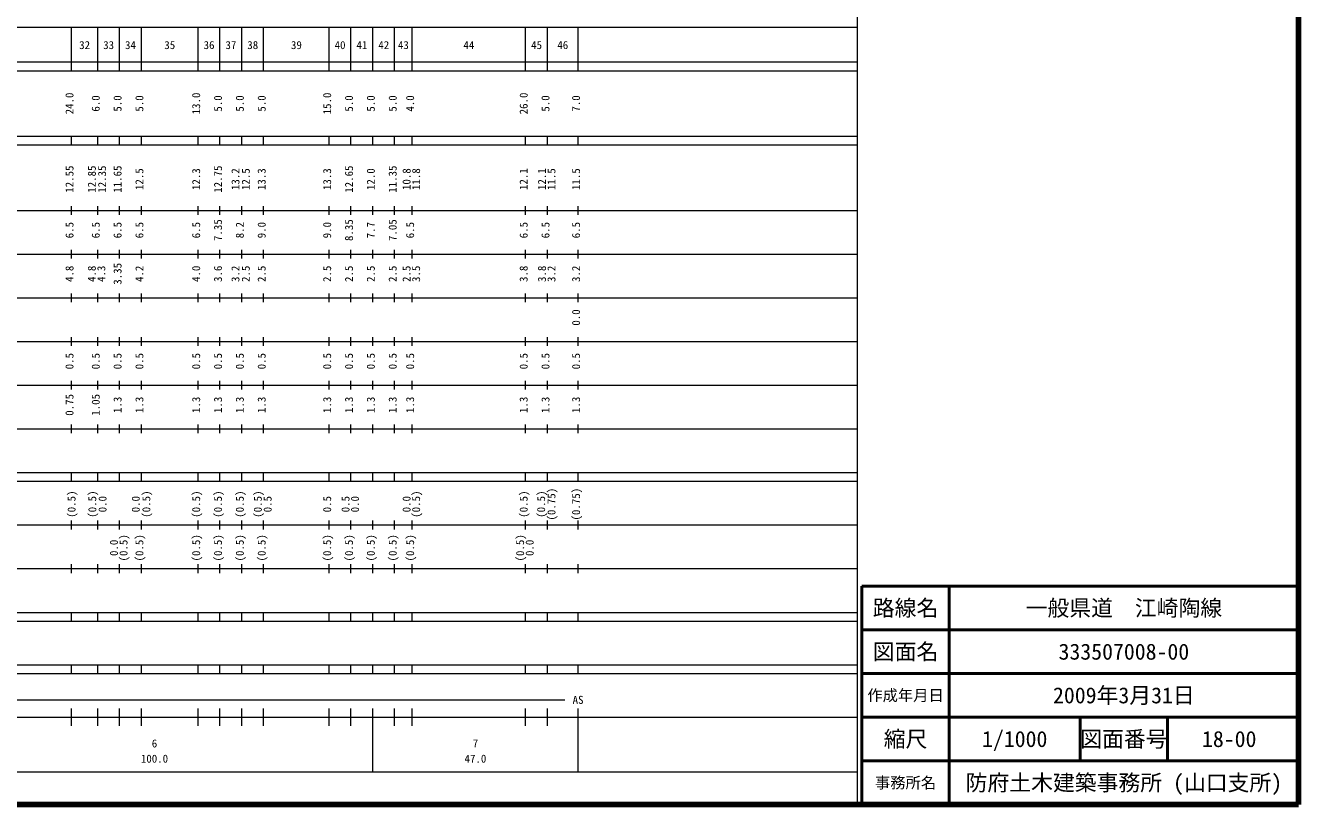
# Model space of a CAD drawing. Units: millimetres on the paper, enlarged 1000 times. Extents: x 40000 to 680000, y 20000 to 380000.
# Drawn here: x 388450 to 680000, y 20000 to 198357 of the extents above; entities that cross this region are included whole.
import ezdxf
from ezdxf.enums import TextEntityAlignment as Align

# ---------------------------------------------------------------- set-up
doc = ezdxf.new("R2010")
doc.units = ezdxf.units.MM
doc.header["$LTSCALE"] = 1000
for name, color, linetype, lineweight in [('M-TTL', 2, 'Continuous', 140), ('M-TTL-BAND', 7, 'Continuous', 13), ('M-TTL-FRAM', 2, 'Continuous', 50), ('M-TTL-LINE', 7, 'Continuous', 50)]:
    doc.layers.add(name, color=color, linetype=linetype, lineweight=lineweight)
doc.layers.add('M-TTL-TXT', color=7, linetype='Continuous')
doc.styles.add('ＭＳ ゴシック', font='')
doc.styles.get('ＭＳ ゴシック').set_extended_font_data('MS Gothic')

msp = doc.modelspace()

# ---------------------------------------------------------------- linework, layer by layer
at = {"layer": 'M-TTL'}
for p, q in [((680000, 20000), (680000, 380000)), ((40000, 20000), (680000, 20000))]:
    msp.add_line(p, q, dxfattribs=at)
at = {"layer": 'M-TTL-BAND'}
for p, q in [((579000, 20000), (579000, 370000)), ((68000, 198000), (579000, 198000)), ((399000, 188000), (399000, 198000)), ((405000, 188000), (405000, 198000)), ((410000, 188000), (410000, 198000)), ((415000, 188000), (415000, 198000)), ((428000, 188000), (428000, 198000)), ((433000, 188000), (433000, 198000)), ((438000, 188000), (438000, 198000)), ((443000, 188000), (443000, 198000)), ((458000, 188000), (458000, 198000)), ((463000, 188000), (463000, 198000)), ((468000, 188000), (468000, 198000)), ((473000, 188000), (473000, 198000)), ((477000, 188000), (477000, 198000)), ((503000, 188000), (503000, 198000)), ((508000, 188000), (508000, 198000)), ((515000, 188000), (515000, 198000)), ((40000, 190000), (579000, 190000)), ((40000, 188000), (579000, 188000)), ((40000, 173000), (579000, 173000)), ((399000, 171000), (399000, 173000)), ((405000, 171000), (405000, 173000)), ((410000, 171000), (410000, 173000)), ((415000, 171000), (415000, 173000)), ((428000, 171000), (428000, 173000)), ((433000, 171000), (433000, 173000)), ((438000, 171000), (438000, 173000)), ((443000, 171000), (443000, 173000)), ((458000, 171000), (458000, 173000)), ((463000, 171000), (463000, 173000)), ((468000, 171000), (468000, 173000)), ((473000, 171000), (473000, 173000)), ((477000, 171000), (477000, 173000)), ((503000, 171000), (503000, 173000)), ((508000, 171000), (508000, 173000)), ((515000, 171000), (515000, 173000)), ((40000, 171000), (579000, 171000)), ((40000, 156000), (579000, 156000)), ((399000, 155000), (399000, 157000)), ((405000, 155000), (405000, 157000)), ((410000, 155000), (410000, 157000)), ((415000, 155000), (415000, 157000)), ((428000, 155000), (428000, 157000)), ((433000, 155000), (433000, 157000)), ((438000, 155000), (438000, 157000)), ((443000, 155000), (443000, 157000)), ((458000, 155000), (458000, 157000)), ((463000, 155000), (463000, 157000)), ((468000, 155000), (468000, 157000)), ((473000, 155000), (473000, 157000)), ((477000, 155000), (477000, 157000)), ((503000, 155000), (503000, 157000)), ((508000, 155000), (508000, 157000)), ((515000, 155000), (515000, 157000)), ((46000, 146000), (579000, 146000)), ((399000, 145000), (399000, 147000)), ((405000, 145000), (405000, 147000)), ((410000, 145000), (410000, 147000)), ((415000, 145000), (415000, 147000)), ((428000, 145000), (428000, 147000)), ((433000, 145000), (433000, 147000)), ((438000, 145000), (438000, 147000)), ((443000, 145000), (443000, 147000)), ((458000, 145000), (458000, 147000)), ((463000, 145000), (463000, 147000)), ((468000, 145000), (468000, 147000)), ((473000, 145000), (473000, 147000)), ((477000, 145000), (477000, 147000)), ((503000, 145000), (503000, 147000)), ((508000, 145000), (508000, 147000)), ((515000, 145000), (515000, 147000)), ((52000, 136000), (579000, 136000)), ((399000, 135000), (399000, 137000)), ((405000, 135000), (405000, 137000)), ((410000, 135000), (410000, 137000)), ((415000, 135000), (415000, 137000)), ((428000, 135000), (428000, 137000)), ((433000, 135000), (433000, 137000)), ((438000, 135000), (438000, 137000)), ((443000, 135000), (443000, 137000)), ((458000, 135000), (458000, 137000)), ((463000, 135000), (463000, 137000)), ((468000, 135000), (468000, 137000)), ((473000, 135000), (473000, 137000)), ((477000, 135000), (477000, 137000)), ((503000, 135000), (503000, 137000)), ((508000, 135000), (508000, 137000)), ((515000, 135000), (515000, 137000)), ((46000, 126000), (579000, 126000)), ((399000, 125000), (399000, 127000)), ((405000, 125000), (405000, 127000)), ((410000, 125000), (410000, 127000)), ((415000, 125000), (415000, 127000)), ((428000, 125000), (428000, 127000)), ((433000, 125000), (433000, 127000)), ((438000, 125000), (438000, 127000)), ((443000, 125000), (443000, 127000)), ((458000, 125000), (458000, 127000)), ((463000, 125000), (463000, 127000)), ((468000, 125000), (468000, 127000)), ((473000, 125000), (473000, 127000)), ((477000, 125000), (477000, 127000)), ((503000, 125000), (503000, 127000)), ((508000, 125000), (508000, 127000)), ((515000, 125000), (515000, 127000)), ((399000, 115000), (399000, 117000)), ((405000, 115000), (405000, 117000)), ((410000, 115000), (410000, 117000)), ((415000, 115000), (415000, 117000)), ((428000, 115000), (428000, 117000)), ((433000, 115000), (433000, 117000)), ((438000, 115000), (438000, 117000)), ((443000, 115000), (443000, 117000)), ((458000, 115000), (458000, 117000)), ((463000, 115000), (463000, 117000)), ((468000, 115000), (468000, 117000)), ((473000, 115000), (473000, 117000)), ((477000, 115000), (477000, 117000)), ((503000, 115000), (503000, 117000)), ((508000, 115000), (508000, 117000)), ((515000, 115000), (515000, 117000)), ((52000, 116000), (579000, 116000)), ((46000, 106000), (579000, 106000)), ((399000, 105000), (399000, 107000)), ((405000, 105000), (405000, 107000)), ((410000, 105000), (410000, 107000)), ((415000, 105000), (415000, 107000)), ((428000, 105000), (428000, 107000)), ((433000, 105000), (433000, 107000)), ((438000, 105000), (438000, 107000)), ((443000, 105000), (443000, 107000)), ((458000, 105000), (458000, 107000)), ((463000, 105000), (463000, 107000)), ((468000, 105000), (468000, 107000)), ((473000, 105000), (473000, 107000)), ((477000, 105000), (477000, 107000)), ((503000, 105000), (503000, 107000)), ((508000, 105000), (508000, 107000)), ((515000, 105000), (515000, 107000)), ((40000, 96000), (579000, 96000)), ((40000, 94000), (579000, 94000)), ((399000, 94000), (399000, 96000)), ((405000, 94000), (405000, 96000)), ((410000, 94000), (410000, 96000)), ((415000, 94000), (415000, 96000)), ((428000, 94000), (428000, 96000)), ((433000, 94000), (433000, 96000)), ((438000, 94000), (438000, 96000)), ((443000, 94000), (443000, 96000)), ((458000, 94000), (458000, 96000)), ((463000, 94000), (463000, 96000)), ((468000, 94000), (468000, 96000)), ((473000, 94000), (473000, 96000)), ((477000, 94000), (477000, 96000)), ((503000, 94000), (503000, 96000)), ((508000, 94000), (508000, 96000)), ((515000, 94000), (515000, 96000)), ((399000, 83000), (399000, 85000)), ((405000, 83000), (405000, 85000)), ((410000, 83000), (410000, 85000)), ((415000, 83000), (415000, 85000)), ((428000, 83000), (428000, 85000)), ((433000, 83000), (433000, 85000)), ((438000, 83000), (438000, 85000)), ((443000, 83000), (443000, 85000)), ((458000, 83000), (458000, 85000)), ((463000, 83000), (463000, 85000)), ((468000, 83000), (468000, 85000)), ((473000, 83000), (473000, 85000)), ((477000, 83000), (477000, 85000)), ((503000, 83000), (503000, 85000)), ((508000, 83000), (508000, 85000)), ((515000, 83000), (515000, 85000)), ((49000, 84000), (579000, 84000)), ((40000, 74000), (579000, 74000)), ((399000, 73000), (399000, 75000)), ((405000, 73000), (405000, 75000)), ((410000, 73000), (410000, 75000)), ((415000, 73000), (415000, 75000)), ((428000, 73000), (428000, 75000)), ((433000, 73000), (433000, 75000)), ((438000, 73000), (438000, 75000)), ((443000, 73000), (443000, 75000)), ((458000, 73000), (458000, 75000)), ((463000, 73000), (463000, 75000)), ((468000, 73000), (468000, 75000)), ((473000, 73000), (473000, 75000)), ((477000, 73000), (477000, 75000)), ((503000, 73000), (503000, 75000)), ((508000, 73000), (508000, 75000)), ((515000, 73000), (515000, 75000)), ((40000, 64000), (579000, 64000)), ((40000, 62000), (579000, 62000)), ((399000, 62000), (399000, 64000)), ((405000, 62000), (405000, 64000)), ((410000, 62000), (410000, 64000)), ((415000, 62000), (415000, 64000)), ((428000, 62000), (428000, 64000)), ((433000, 62000), (433000, 64000)), ((438000, 62000), (438000, 64000)), ((443000, 62000), (443000, 64000)), ((458000, 62000), (458000, 64000)), ((463000, 62000), (463000, 64000)), ((468000, 62000), (468000, 64000)), ((473000, 62000), (473000, 64000)), ((477000, 62000), (477000, 64000)), ((503000, 62000), (503000, 64000)), ((508000, 62000), (508000, 64000)), ((515000, 62000), (515000, 64000)), ((40000, 52000), (579000, 52000)), ((40000, 50000), (579000, 50000)), ((399000, 50000), (399000, 52000)), ((405000, 50000), (405000, 52000)), ((410000, 50000), (410000, 52000)), ((415000, 50000), (415000, 52000)), ((428000, 50000), (428000, 52000)), ((433000, 50000), (433000, 52000)), ((438000, 50000), (438000, 52000)), ((443000, 50000), (443000, 52000)), ((458000, 50000), (458000, 52000)), ((463000, 50000), (463000, 52000)), ((468000, 50000), (468000, 52000)), ((473000, 50000), (473000, 52000)), ((477000, 50000), (477000, 52000)), ((503000, 50000), (503000, 52000)), ((508000, 50000), (508000, 52000)), ((515000, 50000), (515000, 52000)), ((71000, 44000), (512000, 44000)), ((399000, 38000), (399000, 42000)), ((405000, 38000), (405000, 42000)), ((410000, 38000), (410000, 42000)), ((415000, 38000), (415000, 42000)), ((428000, 38000), (428000, 42000)), ((433000, 38000), (433000, 42000)), ((438000, 38000), (438000, 42000)), ((443000, 38000), (443000, 42000)), ((458000, 38000), (458000, 42000)), ((463000, 38000), (463000, 42000)), ((468000, 27500), (468000, 42000)), ((473000, 38000), (473000, 42000)), ((477000, 38000), (477000, 42000)), ((503000, 38000), (503000, 42000)), ((508000, 38000), (508000, 42000)), ((515000, 27500), (515000, 42000)), ((40000, 40000), (579000, 40000)), ((68000, 27500), (579000, 27500))]:
    msp.add_line(p, q, dxfattribs=at)
at = {"layer": 'M-TTL-FRAM'}
for p, q in [((680000, 70000), (580000, 70000)), ((580000, 70000), (580000, 20000))]:
    msp.add_line(p, q, dxfattribs=at)
at = {"layer": 'M-TTL-LINE'}
for p, q in [((600000, 70000), (600000, 20000)), ((680000, 60000), (580000, 60000)), ((680000, 50000), (580000, 50000)), ((680000, 40000), (580000, 40000)), ((630000, 40000), (630000, 30000)), ((650000, 40000), (650000, 30000)), ((680000, 30000), (580000, 30000))]:
    msp.add_line(p, q, dxfattribs=at)

# ---------------------------------------------------------------- texts
at = {"layer": 'M-TTL-BAND', "style": 'ＭＳ ゴシック'}
for s, p in [('32', (402000, 192405)), ('33', (407500, 192405)), ('34', (412500, 192405)), ('35', (421500, 192405)), ('36', (430500, 192405)), ('37', (435500, 192405)), ('38', (440500, 192405)), ('39', (450500, 192405)), ('40', (460500, 192405)), ('41', (465500, 192405)), ('42', (470500, 192405)), ('43', (475000, 192405)), ('44', (490000, 192405)), ('45', (505500, 192405)), ('46', (511500, 192405)), ('AS', (515000, 42500)), ('6', (418000, 32523)), ('7', (491500, 32523)), ('100.0', (418000, 29033)), ('47.0', (491500, 29033))]:
    msp.add_text(s, height=1833, dxfattribs=at).set_placement(p, align=Align.BOTTOM_CENTER)
for s, p in [('24.0', (400000, 180500)), ('6.0', (406000, 180500)), ('5.0', (411000, 180500)), ('5.0', (416000, 180500)), ('13.0', (429000, 180500)), ('5.0', (434000, 180500)), ('5.0', (439000, 180500)), ('5.0', (444000, 180500)), ('15.0', (459000, 180500)), ('5.0', (464000, 180500)), ('5.0', (469000, 180500)), ('5.0', (474000, 180500)), ('4.0', (478000, 180500)), ('26.0', (504000, 180500)), ('5.0', (509000, 180500)), ('7.0', (516000, 180500)), ('12.55', (400000, 163174)), ('12.85', (405114, 163174)), ('12.35', (407452, 163174)), ('11.65', (411000, 163174)), ('12.5', (416000, 163174)), ('12.3', (429000, 163174)), ('12.75', (434000, 163174)), ('13.2', (438000, 163174)), ('12.5', (440370, 163174)), ('13.3', (444000, 163174)), ('13.3', (459000, 163174)), ('12.65', (464000, 163174)), ('12.0', (469000, 163174)), ('11.35', (474000, 163174)), ('10.8', (477188, 163174)), ('11.8', (479370, 163174)), ('12.1', (504000, 163174)), ('12.1', (508188, 163174)), ('11.5', (510370, 163174)), ('11.5', (516000, 163174)), ('6.5', (400000, 151500)), ('6.5', (406000, 151500)), ('6.5', (411000, 151500)), ('6.5', (416000, 151500)), ('6.5', (429000, 151500)), ('7.35', (434000, 151500)), ('8.2', (439000, 151500)), ('9.0', (444000, 151500)), ('9.0', (459000, 151500)), ('8.35', (464000, 151500)), ('7.7', (469000, 151500)), ('7.05', (474000, 151500)), ('6.5', (478000, 151500)), ('6.5', (504000, 151500)), ('6.5', (509000, 151500)), ('6.5', (516000, 151500)), ('4.8', (400000, 141500)), ('4.8', (405098, 141500)), ('4.3', (407279, 141500)), ('3.35', (411000, 141500)), ('4.2', (416000, 141500)), ('4.0', (429000, 141500)), ('3.6', (434000, 141500)), ('3.2', (438000, 141500)), ('2.5', (440370, 141500)), ('2.5', (444000, 141500)), ('2.5', (459000, 141500)), ('2.5', (464000, 141500)), ('2.5', (469000, 141500)), ('2.5', (474000, 141500)), ('2.5', (477188, 141500)), ('3.5', (479370, 141500)), ('3.8', (504000, 141500)), ('3.8', (508188, 141500)), ('3.2', (510370, 141500)), ('3.2', (516000, 141500)), ('0.0', (516000, 131500)), ('0.5', (400000, 121500)), ('0.5', (406000, 121500)), ('0.5', (411000, 121500)), ('0.5', (416000, 121500)), ('0.5', (429000, 121500)), ('0.5', (434000, 121500)), ('0.5', (439000, 121500)), ('0.5', (444000, 121500)), ('0.5', (459000, 121500)), ('0.5', (464000, 121500)), ('0.5', (469000, 121500)), ('0.5', (474000, 121500)), ('0.5', (478000, 121500)), ('0.5', (504000, 121500)), ('0.5', (509000, 121500)), ('0.5', (516000, 121500)), ('0.75', (400000, 111500)), ('1.05', (406000, 111500)), ('1.3', (411000, 111500)), ('1.3', (416000, 111500)), ('1.3', (429000, 111500)), ('1.3', (434000, 111500)), ('1.3', (439000, 111500)), ('1.3', (444000, 111500)), ('1.3', (459000, 111500)), ('1.3', (464000, 111500)), ('1.3', (469000, 111500)), ('1.3', (474000, 111500)), ('1.3', (478000, 111500)), ('1.3', (504000, 111500)), ('1.3', (509000, 111500)), ('1.3', (516000, 111500)), ('0.0', (407564, 88764)), ('0.0', (415164, 88764)), ('(0.5)', (429000, 88764)), ('(0.5)', (434000, 88764)), ('(0.5)', (439000, 88764)), ('(0.5)', (443117, 88764)), ('0.5', (445370, 88764)), ('0.5', (459000, 88764)), ('0.5', (463211, 88764)), ('0.0', (465370, 88764)), ('0.0', (477188, 88764)), ('(0.5)', (479370, 88764)), ('(0.5)', (504000, 88764)), ('(0.5)', (508000, 88764)), ('(0.75)', (510370, 88764)), ('(0.75)', (516000, 88764)), ('0.0', (410164, 78764)), ('(0.5)', (412370, 78764)), ('(0.5)', (416000, 78764)), ('(0.5)', (429000, 78764)), ('(0.5)', (434000, 78764)), ('(0.5)', (439000, 78764)), ('(0.5)', (444000, 78764)), ('(0.5)', (459000, 78764)), ('(0.5)', (464000, 78764)), ('(0.5)', (469000, 78764)), ('(0.5)', (474000, 78764)), ('(0.5)', (478000, 78764)), ('(0.5)', (503188, 78764)), ('0.0', (505370, 78764))]:
    msp.add_text(s, height=1833, rotation=90, dxfattribs=at).set_placement(p, align=Align.BOTTOM_CENTER)
for p in [(399000, 91889), (403750, 91889), (416120, 91889)]:
    msp.add_text('(0.5)', height=1833, rotation=90, dxfattribs=at).set_placement(p, align=Align.MIDDLE_RIGHT)
at = {"layer": 'M-TTL-TXT', "style": 'ＭＳ ゴシック'}
for s, height, p in [('路線名', 3666, (590000, 65000)), ('一般県道\u3000江崎陶線', 3666, (640000, 65000)), ('図面名', 3666, (590000, 55000)), ('333507008-00', 3666, (640000, 55000)), ('作成年月日', 2566, (590000, 45000)), ('2009年3月31日', 3666, (640000, 45000)), ('縮尺', 3666, (590000, 35000)), ('1/1000', 3666, (615000, 35000)), ('図面番号', 3666, (640000, 35000)), ('18-00', 3666, (664125, 35000)), ('事務所名', 2566, (590000, 25000)), ('防府土木建築事務所 (山口支所)', 3666, (640000, 25000))]:
    msp.add_text(s, height=height, dxfattribs=at).set_placement(p, align=Align.MIDDLE_CENTER)

doc.saveas('drawing.dxf')
